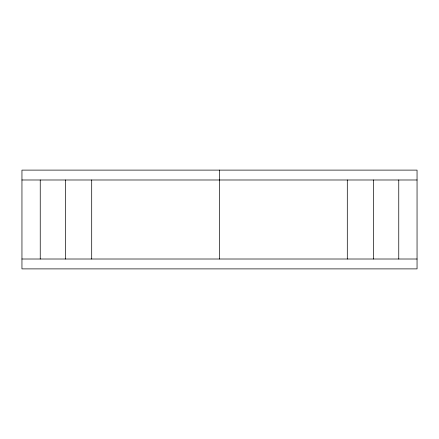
<?xml version="1.0" encoding="UTF-8"?>
<svg xmlns="http://www.w3.org/2000/svg" width="439" height="439" viewBox="0 0 439 439"><rect width="100%" height="100%" fill="white"/><g stroke="black" fill="none" stroke-linecap="round" stroke-linejoin="round"><path stroke-width="0.66" d="M21.95 259.01L21.95 170.112L417.05 170.112L417.05 179.99L417.05 268.887L21.95 268.887L21.95 259.01L417.05 259.01M40.24 259.01L40.24 179.99M65.603 259.01L65.603 179.99M91.702 259.01L91.702 179.99M219.5 259.01L219.5 170.112M347.298 259.01L347.298 179.99M373.397 259.01L373.397 179.99M398.76 259.01L398.76 179.99M21.95 179.99L417.05 179.99"/></g></svg>
